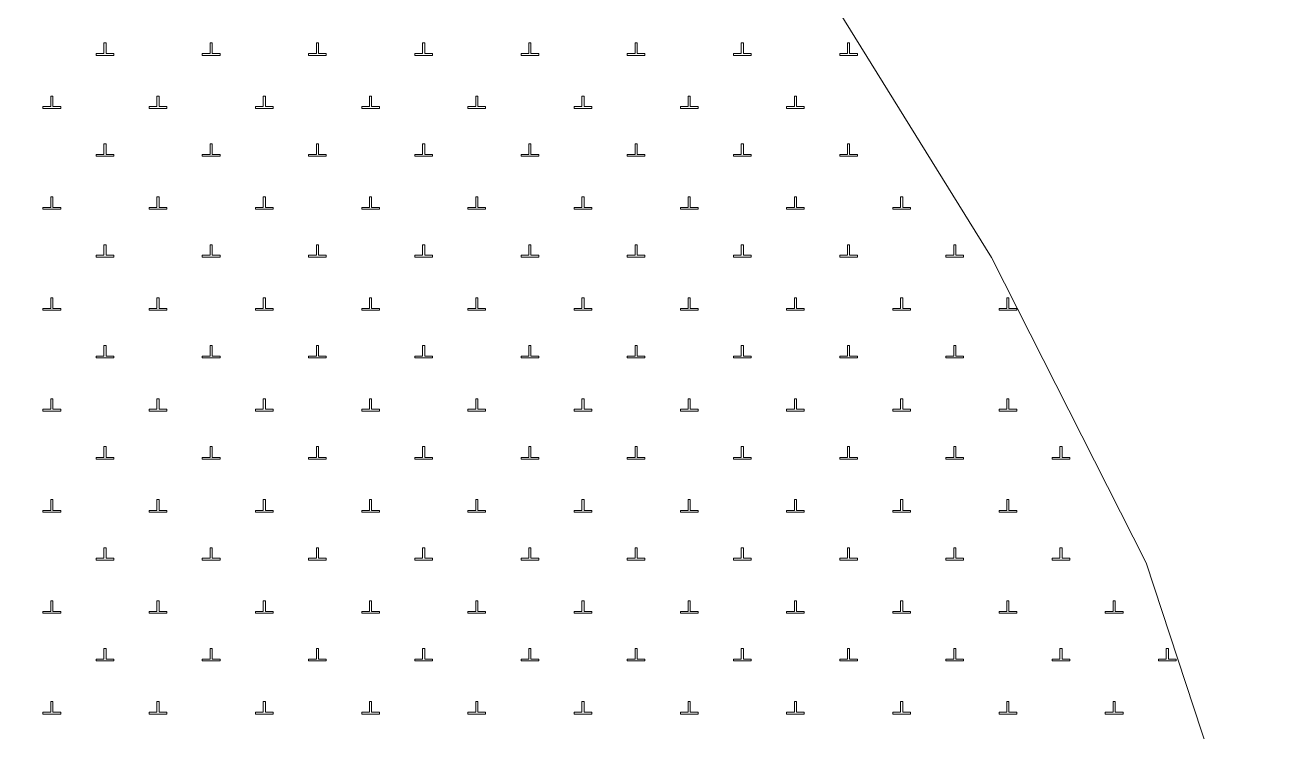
# Model space of a CAD drawing. Header units: metres. Extents: x 550890 to 551618, y 1839259 to 1840146.
# Drawn here: x 551505.14 to 551540.82, y 1839965.35 to 1839985.31 of the extents above; entities that cross this region are included whole.
import ezdxf

# ---------------------------------------------------------------- set-up
doc = ezdxf.new("R2010")
doc.units = ezdxf.units.M
doc.header["$LTSCALE"] = 0.8
doc.layers.add('19', color=7, linetype='Continuous', lineweight=13)
doc.layers.add('23', color=7, linetype='Continuous', lineweight=13)

msp = doc.modelspace()

# ---------------------------------------------------------------- linework, layer by layer
at = {"layer": '19'}
for points in [[(551507.14, 1839984.46), (551507.64, 1839984.46), (551507.64, 1839984.51), (551507.42, 1839984.51), (551507.42, 1839984.81), (551507.36, 1839984.81), (551507.36, 1839984.51), (551507.14, 1839984.51)], [(551510.14, 1839984.46), (551510.64, 1839984.46), (551510.64, 1839984.51), (551510.42, 1839984.51), (551510.42, 1839984.81), (551510.36, 1839984.81), (551510.36, 1839984.51), (551510.14, 1839984.51)], [(551513.14, 1839984.46), (551513.64, 1839984.46), (551513.64, 1839984.51), (551513.42, 1839984.51), (551513.42, 1839984.81), (551513.36, 1839984.81), (551513.36, 1839984.51), (551513.14, 1839984.51)], [(551516.14, 1839984.46), (551516.64, 1839984.46), (551516.64, 1839984.51), (551516.42, 1839984.51), (551516.42, 1839984.81), (551516.36, 1839984.81), (551516.36, 1839984.51), (551516.14, 1839984.51)], [(551519.14, 1839984.46), (551519.64, 1839984.46), (551519.64, 1839984.51), (551519.42, 1839984.51), (551519.42, 1839984.81), (551519.36, 1839984.81), (551519.36, 1839984.51), (551519.14, 1839984.51)], [(551522.14, 1839984.46), (551522.64, 1839984.46), (551522.64, 1839984.51), (551522.42, 1839984.51), (551522.42, 1839984.81), (551522.36, 1839984.81), (551522.36, 1839984.51), (551522.14, 1839984.51)], [(551525.14, 1839984.46), (551525.64, 1839984.46), (551525.64, 1839984.51), (551525.42, 1839984.51), (551525.42, 1839984.81), (551525.36, 1839984.81), (551525.36, 1839984.51), (551525.14, 1839984.51)], [(551528.14, 1839984.46), (551528.64, 1839984.46), (551528.64, 1839984.51), (551528.42, 1839984.51), (551528.42, 1839984.81), (551528.36, 1839984.81), (551528.36, 1839984.51), (551528.14, 1839984.51)], [(551505.64, 1839982.96), (551506.14, 1839982.96), (551506.14, 1839983.01), (551505.92, 1839983.01), (551505.92, 1839983.31), (551505.86, 1839983.31), (551505.86, 1839983.01), (551505.64, 1839983.01)], [(551508.64, 1839982.96), (551509.14, 1839982.96), (551509.14, 1839983.01), (551508.92, 1839983.01), (551508.92, 1839983.31), (551508.86, 1839983.31), (551508.86, 1839983.01), (551508.64, 1839983.01)], [(551511.64, 1839982.96), (551512.14, 1839982.96), (551512.14, 1839983.01), (551511.92, 1839983.01), (551511.92, 1839983.31), (551511.86, 1839983.31), (551511.86, 1839983.01), (551511.64, 1839983.01)], [(551514.64, 1839982.96), (551515.14, 1839982.96), (551515.14, 1839983.01), (551514.92, 1839983.01), (551514.92, 1839983.31), (551514.86, 1839983.31), (551514.86, 1839983.01), (551514.64, 1839983.01)], [(551517.64, 1839982.96), (551518.14, 1839982.96), (551518.14, 1839983.01), (551517.92, 1839983.01), (551517.92, 1839983.31), (551517.86, 1839983.31), (551517.86, 1839983.01), (551517.64, 1839983.01)], [(551520.64, 1839982.96), (551521.14, 1839982.96), (551521.14, 1839983.01), (551520.92, 1839983.01), (551520.92, 1839983.31), (551520.86, 1839983.31), (551520.86, 1839983.01), (551520.64, 1839983.01)], [(551523.64, 1839982.96), (551524.14, 1839982.96), (551524.14, 1839983.01), (551523.92, 1839983.01), (551523.92, 1839983.31), (551523.86, 1839983.31), (551523.86, 1839983.01), (551523.64, 1839983.01)], [(551526.64, 1839982.96), (551527.14, 1839982.96), (551527.14, 1839983.01), (551526.92, 1839983.01), (551526.92, 1839983.31), (551526.86, 1839983.31), (551526.86, 1839983.01), (551526.64, 1839983.01)], [(551507.14, 1839981.61), (551507.64, 1839981.61), (551507.64, 1839981.66), (551507.42, 1839981.66), (551507.42, 1839981.96), (551507.36, 1839981.96), (551507.36, 1839981.66), (551507.14, 1839981.66)], [(551510.14, 1839981.61), (551510.64, 1839981.61), (551510.64, 1839981.66), (551510.42, 1839981.66), (551510.42, 1839981.96), (551510.36, 1839981.96), (551510.36, 1839981.66), (551510.14, 1839981.66)], [(551513.14, 1839981.61), (551513.64, 1839981.61), (551513.64, 1839981.66), (551513.42, 1839981.66), (551513.42, 1839981.96), (551513.36, 1839981.96), (551513.36, 1839981.66), (551513.14, 1839981.66)], [(551516.14, 1839981.61), (551516.64, 1839981.61), (551516.64, 1839981.66), (551516.42, 1839981.66), (551516.42, 1839981.96), (551516.36, 1839981.96), (551516.36, 1839981.66), (551516.14, 1839981.66)], [(551519.14, 1839981.61), (551519.64, 1839981.61), (551519.64, 1839981.66), (551519.42, 1839981.66), (551519.42, 1839981.96), (551519.36, 1839981.96), (551519.36, 1839981.66), (551519.14, 1839981.66)], [(551522.14, 1839981.61), (551522.64, 1839981.61), (551522.64, 1839981.66), (551522.42, 1839981.66), (551522.42, 1839981.96), (551522.36, 1839981.96), (551522.36, 1839981.66), (551522.14, 1839981.66)], [(551525.14, 1839981.61), (551525.64, 1839981.61), (551525.64, 1839981.66), (551525.42, 1839981.66), (551525.42, 1839981.96), (551525.36, 1839981.96), (551525.36, 1839981.66), (551525.14, 1839981.66)], [(551528.14, 1839981.61), (551528.64, 1839981.61), (551528.64, 1839981.66), (551528.42, 1839981.66), (551528.42, 1839981.96), (551528.36, 1839981.96), (551528.36, 1839981.66), (551528.14, 1839981.66)], [(551505.64, 1839980.11), (551506.14, 1839980.11), (551506.14, 1839980.16), (551505.92, 1839980.16), (551505.92, 1839980.46), (551505.86, 1839980.46), (551505.86, 1839980.16), (551505.64, 1839980.16)], [(551508.64, 1839980.11), (551509.14, 1839980.11), (551509.14, 1839980.16), (551508.92, 1839980.16), (551508.92, 1839980.46), (551508.86, 1839980.46), (551508.86, 1839980.16), (551508.64, 1839980.16)], [(551511.64, 1839980.11), (551512.14, 1839980.11), (551512.14, 1839980.16), (551511.92, 1839980.16), (551511.92, 1839980.46), (551511.86, 1839980.46), (551511.86, 1839980.16), (551511.64, 1839980.16)], [(551514.64, 1839980.11), (551515.14, 1839980.11), (551515.14, 1839980.16), (551514.92, 1839980.16), (551514.92, 1839980.46), (551514.86, 1839980.46), (551514.86, 1839980.16), (551514.64, 1839980.16)], [(551517.64, 1839980.11), (551518.14, 1839980.11), (551518.14, 1839980.16), (551517.92, 1839980.16), (551517.92, 1839980.46), (551517.86, 1839980.46), (551517.86, 1839980.16), (551517.64, 1839980.16)], [(551520.64, 1839980.11), (551521.14, 1839980.11), (551521.14, 1839980.16), (551520.92, 1839980.16), (551520.92, 1839980.46), (551520.86, 1839980.46), (551520.86, 1839980.16), (551520.64, 1839980.16)], [(551523.64, 1839980.11), (551524.14, 1839980.11), (551524.14, 1839980.16), (551523.92, 1839980.16), (551523.92, 1839980.46), (551523.86, 1839980.46), (551523.86, 1839980.16), (551523.64, 1839980.16)], [(551526.64, 1839980.11), (551527.14, 1839980.11), (551527.14, 1839980.16), (551526.92, 1839980.16), (551526.92, 1839980.46), (551526.86, 1839980.46), (551526.86, 1839980.16), (551526.64, 1839980.16)], [(551529.64, 1839980.11), (551530.14, 1839980.11), (551530.14, 1839980.16), (551529.92, 1839980.16), (551529.92, 1839980.46), (551529.86, 1839980.46), (551529.86, 1839980.16), (551529.64, 1839980.16)], [(551507.14, 1839978.76), (551507.64, 1839978.76), (551507.64, 1839978.81), (551507.42, 1839978.81), (551507.42, 1839979.11), (551507.36, 1839979.11), (551507.36, 1839978.81), (551507.14, 1839978.81)], [(551510.14, 1839978.76), (551510.64, 1839978.76), (551510.64, 1839978.81), (551510.42, 1839978.81), (551510.42, 1839979.11), (551510.36, 1839979.11), (551510.36, 1839978.81), (551510.14, 1839978.81)], [(551513.14, 1839978.76), (551513.64, 1839978.76), (551513.64, 1839978.81), (551513.42, 1839978.81), (551513.42, 1839979.11), (551513.36, 1839979.11), (551513.36, 1839978.81), (551513.14, 1839978.81)], [(551516.14, 1839978.76), (551516.64, 1839978.76), (551516.64, 1839978.81), (551516.42, 1839978.81), (551516.42, 1839979.11), (551516.36, 1839979.11), (551516.36, 1839978.81), (551516.14, 1839978.81)], [(551519.14, 1839978.76), (551519.64, 1839978.76), (551519.64, 1839978.81), (551519.42, 1839978.81), (551519.42, 1839979.11), (551519.36, 1839979.11), (551519.36, 1839978.81), (551519.14, 1839978.81)], [(551522.14, 1839978.76), (551522.64, 1839978.76), (551522.64, 1839978.81), (551522.42, 1839978.81), (551522.42, 1839979.11), (551522.36, 1839979.11), (551522.36, 1839978.81), (551522.14, 1839978.81)], [(551525.14, 1839978.76), (551525.64, 1839978.76), (551525.64, 1839978.81), (551525.42, 1839978.81), (551525.42, 1839979.11), (551525.36, 1839979.11), (551525.36, 1839978.81), (551525.14, 1839978.81)], [(551528.14, 1839978.76), (551528.64, 1839978.76), (551528.64, 1839978.81), (551528.42, 1839978.81), (551528.42, 1839979.11), (551528.36, 1839979.11), (551528.36, 1839978.81), (551528.14, 1839978.81)], [(551531.14, 1839978.76), (551531.64, 1839978.76), (551531.64, 1839978.81), (551531.42, 1839978.81), (551531.42, 1839979.11), (551531.36, 1839979.11), (551531.36, 1839978.81), (551531.14, 1839978.81)], [(551505.64, 1839977.26), (551506.14, 1839977.26), (551506.14, 1839977.31), (551505.92, 1839977.31), (551505.92, 1839977.61), (551505.86, 1839977.61), (551505.86, 1839977.31), (551505.64, 1839977.31)], [(551508.64, 1839977.26), (551509.14, 1839977.26), (551509.14, 1839977.31), (551508.92, 1839977.31), (551508.92, 1839977.61), (551508.86, 1839977.61), (551508.86, 1839977.31), (551508.64, 1839977.31)], [(551511.64, 1839977.26), (551512.14, 1839977.26), (551512.14, 1839977.31), (551511.92, 1839977.31), (551511.92, 1839977.61), (551511.86, 1839977.61), (551511.86, 1839977.31), (551511.64, 1839977.31)], [(551514.64, 1839977.26), (551515.14, 1839977.26), (551515.14, 1839977.31), (551514.92, 1839977.31), (551514.92, 1839977.61), (551514.86, 1839977.61), (551514.86, 1839977.31), (551514.64, 1839977.31)], [(551517.64, 1839977.26), (551518.14, 1839977.26), (551518.14, 1839977.31), (551517.92, 1839977.31), (551517.92, 1839977.61), (551517.86, 1839977.61), (551517.86, 1839977.31), (551517.64, 1839977.31)], [(551520.64, 1839977.26), (551521.14, 1839977.26), (551521.14, 1839977.31), (551520.92, 1839977.31), (551520.92, 1839977.61), (551520.86, 1839977.61), (551520.86, 1839977.31), (551520.64, 1839977.31)], [(551523.64, 1839977.26), (551524.14, 1839977.26), (551524.14, 1839977.31), (551523.92, 1839977.31), (551523.92, 1839977.61), (551523.86, 1839977.61), (551523.86, 1839977.31), (551523.64, 1839977.31)], [(551526.64, 1839977.26), (551527.14, 1839977.26), (551527.14, 1839977.31), (551526.92, 1839977.31), (551526.92, 1839977.61), (551526.86, 1839977.61), (551526.86, 1839977.31), (551526.64, 1839977.31)], [(551529.64, 1839977.26), (551530.14, 1839977.26), (551530.14, 1839977.31), (551529.92, 1839977.31), (551529.92, 1839977.61), (551529.86, 1839977.61), (551529.86, 1839977.31), (551529.64, 1839977.31)], [(551532.64, 1839977.26), (551533.14, 1839977.26), (551533.14, 1839977.31), (551532.92, 1839977.31), (551532.92, 1839977.61), (551532.86, 1839977.61), (551532.86, 1839977.31), (551532.64, 1839977.31)], [(551507.14, 1839975.91), (551507.64, 1839975.91), (551507.64, 1839975.96), (551507.42, 1839975.96), (551507.42, 1839976.26), (551507.36, 1839976.26), (551507.36, 1839975.96), (551507.14, 1839975.96)], [(551510.14, 1839975.91), (551510.64, 1839975.91), (551510.64, 1839975.96), (551510.42, 1839975.96), (551510.42, 1839976.26), (551510.36, 1839976.26), (551510.36, 1839975.96), (551510.14, 1839975.96)], [(551513.14, 1839975.91), (551513.64, 1839975.91), (551513.64, 1839975.96), (551513.42, 1839975.96), (551513.42, 1839976.26), (551513.36, 1839976.26), (551513.36, 1839975.96), (551513.14, 1839975.96)], [(551516.14, 1839975.91), (551516.64, 1839975.91), (551516.64, 1839975.96), (551516.42, 1839975.96), (551516.42, 1839976.26), (551516.36, 1839976.26), (551516.36, 1839975.96), (551516.14, 1839975.96)], [(551519.14, 1839975.91), (551519.64, 1839975.91), (551519.64, 1839975.96), (551519.42, 1839975.96), (551519.42, 1839976.26), (551519.36, 1839976.26), (551519.36, 1839975.96), (551519.14, 1839975.96)], [(551522.14, 1839975.91), (551522.64, 1839975.91), (551522.64, 1839975.96), (551522.42, 1839975.96), (551522.42, 1839976.26), (551522.36, 1839976.26), (551522.36, 1839975.96), (551522.14, 1839975.96)], [(551525.14, 1839975.91), (551525.64, 1839975.91), (551525.64, 1839975.96), (551525.42, 1839975.96), (551525.42, 1839976.26), (551525.36, 1839976.26), (551525.36, 1839975.96), (551525.14, 1839975.96)], [(551528.14, 1839975.91), (551528.64, 1839975.91), (551528.64, 1839975.96), (551528.42, 1839975.96), (551528.42, 1839976.26), (551528.36, 1839976.26), (551528.36, 1839975.96), (551528.14, 1839975.96)], [(551531.14, 1839975.91), (551531.64, 1839975.91), (551531.64, 1839975.96), (551531.42, 1839975.96), (551531.42, 1839976.26), (551531.36, 1839976.26), (551531.36, 1839975.96), (551531.14, 1839975.96)], [(551505.64, 1839974.41), (551506.14, 1839974.41), (551506.14, 1839974.46), (551505.92, 1839974.46), (551505.92, 1839974.76), (551505.86, 1839974.76), (551505.86, 1839974.46), (551505.64, 1839974.46)], [(551508.64, 1839974.41), (551509.14, 1839974.41), (551509.14, 1839974.46), (551508.92, 1839974.46), (551508.92, 1839974.76), (551508.86, 1839974.76), (551508.86, 1839974.46), (551508.64, 1839974.46)], [(551511.64, 1839974.41), (551512.14, 1839974.41), (551512.14, 1839974.46), (551511.92, 1839974.46), (551511.92, 1839974.76), (551511.86, 1839974.76), (551511.86, 1839974.46), (551511.64, 1839974.46)], [(551514.64, 1839974.41), (551515.14, 1839974.41), (551515.14, 1839974.46), (551514.92, 1839974.46), (551514.92, 1839974.76), (551514.86, 1839974.76), (551514.86, 1839974.46), (551514.64, 1839974.46)], [(551517.64, 1839974.41), (551518.14, 1839974.41), (551518.14, 1839974.46), (551517.92, 1839974.46), (551517.92, 1839974.76), (551517.86, 1839974.76), (551517.86, 1839974.46), (551517.64, 1839974.46)], [(551520.64, 1839974.41), (551521.14, 1839974.41), (551521.14, 1839974.46), (551520.92, 1839974.46), (551520.92, 1839974.76), (551520.86, 1839974.76), (551520.86, 1839974.46), (551520.64, 1839974.46)], [(551523.64, 1839974.41), (551524.14, 1839974.41), (551524.14, 1839974.46), (551523.92, 1839974.46), (551523.92, 1839974.76), (551523.86, 1839974.76), (551523.86, 1839974.46), (551523.64, 1839974.46)], [(551526.64, 1839974.41), (551527.14, 1839974.41), (551527.14, 1839974.46), (551526.92, 1839974.46), (551526.92, 1839974.76), (551526.86, 1839974.76), (551526.86, 1839974.46), (551526.64, 1839974.46)], [(551529.64, 1839974.41), (551530.14, 1839974.41), (551530.14, 1839974.46), (551529.92, 1839974.46), (551529.92, 1839974.76), (551529.86, 1839974.76), (551529.86, 1839974.46), (551529.64, 1839974.46)], [(551532.64, 1839974.41), (551533.14, 1839974.41), (551533.14, 1839974.46), (551532.92, 1839974.46), (551532.92, 1839974.76), (551532.86, 1839974.76), (551532.86, 1839974.46), (551532.64, 1839974.46)], [(551507.14, 1839973.05), (551507.64, 1839973.05), (551507.64, 1839973.1), (551507.42, 1839973.1), (551507.42, 1839973.41), (551507.36, 1839973.41), (551507.36, 1839973.1), (551507.14, 1839973.1)], [(551510.14, 1839973.05), (551510.64, 1839973.05), (551510.64, 1839973.1), (551510.42, 1839973.1), (551510.42, 1839973.41), (551510.36, 1839973.41), (551510.36, 1839973.1), (551510.14, 1839973.1)], [(551513.14, 1839973.05), (551513.64, 1839973.05), (551513.64, 1839973.1), (551513.42, 1839973.1), (551513.42, 1839973.41), (551513.36, 1839973.41), (551513.36, 1839973.1), (551513.14, 1839973.1)], [(551516.14, 1839973.05), (551516.64, 1839973.05), (551516.64, 1839973.1), (551516.42, 1839973.1), (551516.42, 1839973.41), (551516.36, 1839973.41), (551516.36, 1839973.1), (551516.14, 1839973.1)], [(551519.14, 1839973.05), (551519.64, 1839973.05), (551519.64, 1839973.1), (551519.42, 1839973.1), (551519.42, 1839973.41), (551519.36, 1839973.41), (551519.36, 1839973.1), (551519.14, 1839973.1)], [(551522.14, 1839973.05), (551522.64, 1839973.05), (551522.64, 1839973.1), (551522.42, 1839973.1), (551522.42, 1839973.41), (551522.36, 1839973.41), (551522.36, 1839973.1), (551522.14, 1839973.1)], [(551525.14, 1839973.05), (551525.64, 1839973.05), (551525.64, 1839973.1), (551525.42, 1839973.1), (551525.42, 1839973.41), (551525.36, 1839973.41), (551525.36, 1839973.1), (551525.14, 1839973.1)], [(551528.14, 1839973.05), (551528.64, 1839973.05), (551528.64, 1839973.1), (551528.42, 1839973.1), (551528.42, 1839973.41), (551528.36, 1839973.41), (551528.36, 1839973.1), (551528.14, 1839973.1)], [(551531.14, 1839973.05), (551531.64, 1839973.05), (551531.64, 1839973.1), (551531.42, 1839973.1), (551531.42, 1839973.41), (551531.36, 1839973.41), (551531.36, 1839973.1), (551531.14, 1839973.1)], [(551534.14, 1839973.05), (551534.64, 1839973.05), (551534.64, 1839973.1), (551534.42, 1839973.1), (551534.42, 1839973.41), (551534.36, 1839973.41), (551534.36, 1839973.1), (551534.14, 1839973.1)], [(551505.64, 1839971.55), (551506.14, 1839971.55), (551506.14, 1839971.6), (551505.92, 1839971.6), (551505.92, 1839971.91), (551505.86, 1839971.91), (551505.86, 1839971.6), (551505.64, 1839971.6)], [(551508.64, 1839971.55), (551509.14, 1839971.55), (551509.14, 1839971.6), (551508.92, 1839971.6), (551508.92, 1839971.91), (551508.86, 1839971.91), (551508.86, 1839971.6), (551508.64, 1839971.6)], [(551511.64, 1839971.55), (551512.14, 1839971.55), (551512.14, 1839971.6), (551511.92, 1839971.6), (551511.92, 1839971.91), (551511.86, 1839971.91), (551511.86, 1839971.6), (551511.64, 1839971.6)], [(551514.64, 1839971.55), (551515.14, 1839971.55), (551515.14, 1839971.6), (551514.92, 1839971.6), (551514.92, 1839971.91), (551514.86, 1839971.91), (551514.86, 1839971.6), (551514.64, 1839971.6)], [(551517.64, 1839971.55), (551518.14, 1839971.55), (551518.14, 1839971.6), (551517.92, 1839971.6), (551517.92, 1839971.91), (551517.86, 1839971.91), (551517.86, 1839971.6), (551517.64, 1839971.6)], [(551520.64, 1839971.55), (551521.14, 1839971.55), (551521.14, 1839971.6), (551520.92, 1839971.6), (551520.92, 1839971.91), (551520.86, 1839971.91), (551520.86, 1839971.6), (551520.64, 1839971.6)], [(551523.64, 1839971.55), (551524.14, 1839971.55), (551524.14, 1839971.6), (551523.92, 1839971.6), (551523.92, 1839971.91), (551523.86, 1839971.91), (551523.86, 1839971.6), (551523.64, 1839971.6)], [(551526.64, 1839971.55), (551527.14, 1839971.55), (551527.14, 1839971.6), (551526.92, 1839971.6), (551526.92, 1839971.91), (551526.86, 1839971.91), (551526.86, 1839971.6), (551526.64, 1839971.6)], [(551529.64, 1839971.55), (551530.14, 1839971.55), (551530.14, 1839971.6), (551529.92, 1839971.6), (551529.92, 1839971.91), (551529.86, 1839971.91), (551529.86, 1839971.6), (551529.64, 1839971.6)], [(551532.64, 1839971.55), (551533.14, 1839971.55), (551533.14, 1839971.6), (551532.92, 1839971.6), (551532.92, 1839971.91), (551532.86, 1839971.91), (551532.86, 1839971.6), (551532.64, 1839971.6)], [(551507.14, 1839970.2), (551507.64, 1839970.2), (551507.64, 1839970.25), (551507.42, 1839970.25), (551507.42, 1839970.55), (551507.36, 1839970.55), (551507.36, 1839970.25), (551507.14, 1839970.25)], [(551510.14, 1839970.2), (551510.64, 1839970.2), (551510.64, 1839970.25), (551510.42, 1839970.25), (551510.42, 1839970.55), (551510.36, 1839970.55), (551510.36, 1839970.25), (551510.14, 1839970.25)], [(551513.14, 1839970.2), (551513.64, 1839970.2), (551513.64, 1839970.25), (551513.42, 1839970.25), (551513.42, 1839970.55), (551513.36, 1839970.55), (551513.36, 1839970.25), (551513.14, 1839970.25)], [(551516.14, 1839970.2), (551516.64, 1839970.2), (551516.64, 1839970.25), (551516.42, 1839970.25), (551516.42, 1839970.55), (551516.36, 1839970.55), (551516.36, 1839970.25), (551516.14, 1839970.25)], [(551519.14, 1839970.2), (551519.64, 1839970.2), (551519.64, 1839970.25), (551519.42, 1839970.25), (551519.42, 1839970.55), (551519.36, 1839970.55), (551519.36, 1839970.25), (551519.14, 1839970.25)], [(551522.14, 1839970.2), (551522.64, 1839970.2), (551522.64, 1839970.25), (551522.42, 1839970.25), (551522.42, 1839970.55), (551522.36, 1839970.55), (551522.36, 1839970.25), (551522.14, 1839970.25)], [(551525.14, 1839970.2), (551525.64, 1839970.2), (551525.64, 1839970.25), (551525.42, 1839970.25), (551525.42, 1839970.55), (551525.36, 1839970.55), (551525.36, 1839970.25), (551525.14, 1839970.25)], [(551528.14, 1839970.2), (551528.64, 1839970.2), (551528.64, 1839970.25), (551528.42, 1839970.25), (551528.42, 1839970.55), (551528.36, 1839970.55), (551528.36, 1839970.25), (551528.14, 1839970.25)], [(551531.14, 1839970.2), (551531.64, 1839970.2), (551531.64, 1839970.25), (551531.42, 1839970.25), (551531.42, 1839970.55), (551531.36, 1839970.55), (551531.36, 1839970.25), (551531.14, 1839970.25)], [(551534.14, 1839970.2), (551534.64, 1839970.2), (551534.64, 1839970.25), (551534.42, 1839970.25), (551534.42, 1839970.55), (551534.36, 1839970.55), (551534.36, 1839970.25), (551534.14, 1839970.25)], [(551505.64, 1839968.7), (551506.14, 1839968.7), (551506.14, 1839968.75), (551505.92, 1839968.75), (551505.92, 1839969.05), (551505.86, 1839969.05), (551505.86, 1839968.75), (551505.64, 1839968.75)], [(551508.64, 1839968.7), (551509.14, 1839968.7), (551509.14, 1839968.75), (551508.92, 1839968.75), (551508.92, 1839969.05), (551508.86, 1839969.05), (551508.86, 1839968.75), (551508.64, 1839968.75)], [(551511.64, 1839968.7), (551512.14, 1839968.7), (551512.14, 1839968.75), (551511.92, 1839968.75), (551511.92, 1839969.05), (551511.86, 1839969.05), (551511.86, 1839968.75), (551511.64, 1839968.75)], [(551514.64, 1839968.7), (551515.14, 1839968.7), (551515.14, 1839968.75), (551514.92, 1839968.75), (551514.92, 1839969.05), (551514.86, 1839969.05), (551514.86, 1839968.75), (551514.64, 1839968.75)], [(551517.64, 1839968.7), (551518.14, 1839968.7), (551518.14, 1839968.75), (551517.92, 1839968.75), (551517.92, 1839969.05), (551517.86, 1839969.05), (551517.86, 1839968.75), (551517.64, 1839968.75)], [(551520.64, 1839968.7), (551521.14, 1839968.7), (551521.14, 1839968.75), (551520.92, 1839968.75), (551520.92, 1839969.05), (551520.86, 1839969.05), (551520.86, 1839968.75), (551520.64, 1839968.75)], [(551523.64, 1839968.7), (551524.14, 1839968.7), (551524.14, 1839968.75), (551523.92, 1839968.75), (551523.92, 1839969.05), (551523.86, 1839969.05), (551523.86, 1839968.75), (551523.64, 1839968.75)], [(551526.64, 1839968.7), (551527.14, 1839968.7), (551527.14, 1839968.75), (551526.92, 1839968.75), (551526.92, 1839969.05), (551526.86, 1839969.05), (551526.86, 1839968.75), (551526.64, 1839968.75)], [(551529.64, 1839968.7), (551530.14, 1839968.7), (551530.14, 1839968.75), (551529.92, 1839968.75), (551529.92, 1839969.05), (551529.86, 1839969.05), (551529.86, 1839968.75), (551529.64, 1839968.75)], [(551532.64, 1839968.7), (551533.14, 1839968.7), (551533.14, 1839968.75), (551532.92, 1839968.75), (551532.92, 1839969.05), (551532.86, 1839969.05), (551532.86, 1839968.75), (551532.64, 1839968.75)], [(551535.64, 1839968.7), (551536.14, 1839968.7), (551536.14, 1839968.75), (551535.92, 1839968.75), (551535.92, 1839969.05), (551535.86, 1839969.05), (551535.86, 1839968.75), (551535.64, 1839968.75)], [(551507.14, 1839967.35), (551507.64, 1839967.35), (551507.64, 1839967.4), (551507.42, 1839967.4), (551507.42, 1839967.7), (551507.36, 1839967.7), (551507.36, 1839967.4), (551507.14, 1839967.4)], [(551510.14, 1839967.35), (551510.64, 1839967.35), (551510.64, 1839967.4), (551510.42, 1839967.4), (551510.42, 1839967.7), (551510.36, 1839967.7), (551510.36, 1839967.4), (551510.14, 1839967.4)], [(551513.14, 1839967.35), (551513.64, 1839967.35), (551513.64, 1839967.4), (551513.42, 1839967.4), (551513.42, 1839967.7), (551513.36, 1839967.7), (551513.36, 1839967.4), (551513.14, 1839967.4)], [(551516.14, 1839967.35), (551516.64, 1839967.35), (551516.64, 1839967.4), (551516.42, 1839967.4), (551516.42, 1839967.7), (551516.36, 1839967.7), (551516.36, 1839967.4), (551516.14, 1839967.4)], [(551519.14, 1839967.35), (551519.64, 1839967.35), (551519.64, 1839967.4), (551519.42, 1839967.4), (551519.42, 1839967.7), (551519.36, 1839967.7), (551519.36, 1839967.4), (551519.14, 1839967.4)], [(551522.14, 1839967.35), (551522.64, 1839967.35), (551522.64, 1839967.4), (551522.42, 1839967.4), (551522.42, 1839967.7), (551522.36, 1839967.7), (551522.36, 1839967.4), (551522.14, 1839967.4)], [(551525.14, 1839967.35), (551525.64, 1839967.35), (551525.64, 1839967.4), (551525.42, 1839967.4), (551525.42, 1839967.7), (551525.36, 1839967.7), (551525.36, 1839967.4), (551525.14, 1839967.4)], [(551528.14, 1839967.35), (551528.64, 1839967.35), (551528.64, 1839967.4), (551528.42, 1839967.4), (551528.42, 1839967.7), (551528.36, 1839967.7), (551528.36, 1839967.4), (551528.14, 1839967.4)], [(551531.14, 1839967.35), (551531.64, 1839967.35), (551531.64, 1839967.4), (551531.42, 1839967.4), (551531.42, 1839967.7), (551531.36, 1839967.7), (551531.36, 1839967.4), (551531.14, 1839967.4)], [(551534.14, 1839967.35), (551534.64, 1839967.35), (551534.64, 1839967.4), (551534.42, 1839967.4), (551534.42, 1839967.7), (551534.36, 1839967.7), (551534.36, 1839967.4), (551534.14, 1839967.4)], [(551537.14, 1839967.35), (551537.64, 1839967.35), (551537.64, 1839967.4), (551537.42, 1839967.4), (551537.42, 1839967.7), (551537.36, 1839967.7), (551537.36, 1839967.4), (551537.14, 1839967.4)], [(551505.64, 1839965.85), (551506.14, 1839965.85), (551506.14, 1839965.9), (551505.92, 1839965.9), (551505.92, 1839966.2), (551505.86, 1839966.2), (551505.86, 1839965.9), (551505.64, 1839965.9)], [(551508.64, 1839965.85), (551509.14, 1839965.85), (551509.14, 1839965.9), (551508.92, 1839965.9), (551508.92, 1839966.2), (551508.86, 1839966.2), (551508.86, 1839965.9), (551508.64, 1839965.9)], [(551511.64, 1839965.85), (551512.14, 1839965.85), (551512.14, 1839965.9), (551511.92, 1839965.9), (551511.92, 1839966.2), (551511.86, 1839966.2), (551511.86, 1839965.9), (551511.64, 1839965.9)], [(551514.64, 1839965.85), (551515.14, 1839965.85), (551515.14, 1839965.9), (551514.92, 1839965.9), (551514.92, 1839966.2), (551514.86, 1839966.2), (551514.86, 1839965.9), (551514.64, 1839965.9)], [(551517.64, 1839965.85), (551518.14, 1839965.85), (551518.14, 1839965.9), (551517.92, 1839965.9), (551517.92, 1839966.2), (551517.86, 1839966.2), (551517.86, 1839965.9), (551517.64, 1839965.9)], [(551520.64, 1839965.85), (551521.14, 1839965.85), (551521.14, 1839965.9), (551520.92, 1839965.9), (551520.92, 1839966.2), (551520.86, 1839966.2), (551520.86, 1839965.9), (551520.64, 1839965.9)], [(551523.64, 1839965.85), (551524.14, 1839965.85), (551524.14, 1839965.9), (551523.92, 1839965.9), (551523.92, 1839966.2), (551523.86, 1839966.2), (551523.86, 1839965.9), (551523.64, 1839965.9)], [(551526.64, 1839965.85), (551527.14, 1839965.85), (551527.14, 1839965.9), (551526.92, 1839965.9), (551526.92, 1839966.2), (551526.86, 1839966.2), (551526.86, 1839965.9), (551526.64, 1839965.9)], [(551529.64, 1839965.85), (551530.14, 1839965.85), (551530.14, 1839965.9), (551529.92, 1839965.9), (551529.92, 1839966.2), (551529.86, 1839966.2), (551529.86, 1839965.9), (551529.64, 1839965.9)], [(551532.64, 1839965.85), (551533.14, 1839965.85), (551533.14, 1839965.9), (551532.92, 1839965.9), (551532.92, 1839966.2), (551532.86, 1839966.2), (551532.86, 1839965.9), (551532.64, 1839965.9)], [(551535.64, 1839965.85), (551536.14, 1839965.85), (551536.14, 1839965.9), (551535.92, 1839965.9), (551535.92, 1839966.2), (551535.86, 1839966.2), (551535.86, 1839965.9), (551535.64, 1839965.9)]]:
    msp.add_lwpolyline(points, close=True, dxfattribs=at)
at = {"layer": '23'}
msp.add_lwpolyline([(551536.48, 1839869.75), (551540.82, 1839945.93), (551540.38, 1839955.25), (551538.81, 1839963.99), (551536.79, 1839970.12), (551532.43, 1839978.75), (551527.81, 1839986.2), (551521.78, 1839991.93), (551515.92, 1839996.51), (551468.78, 1840031.67), (551456.7, 1840040.77), (551447.59, 1840048.84), (551426.95, 1840066.64), (551402.18, 1840086.48), (551380.41, 1840102.63)], dxfattribs=at)

doc.saveas('drawing.dxf')
